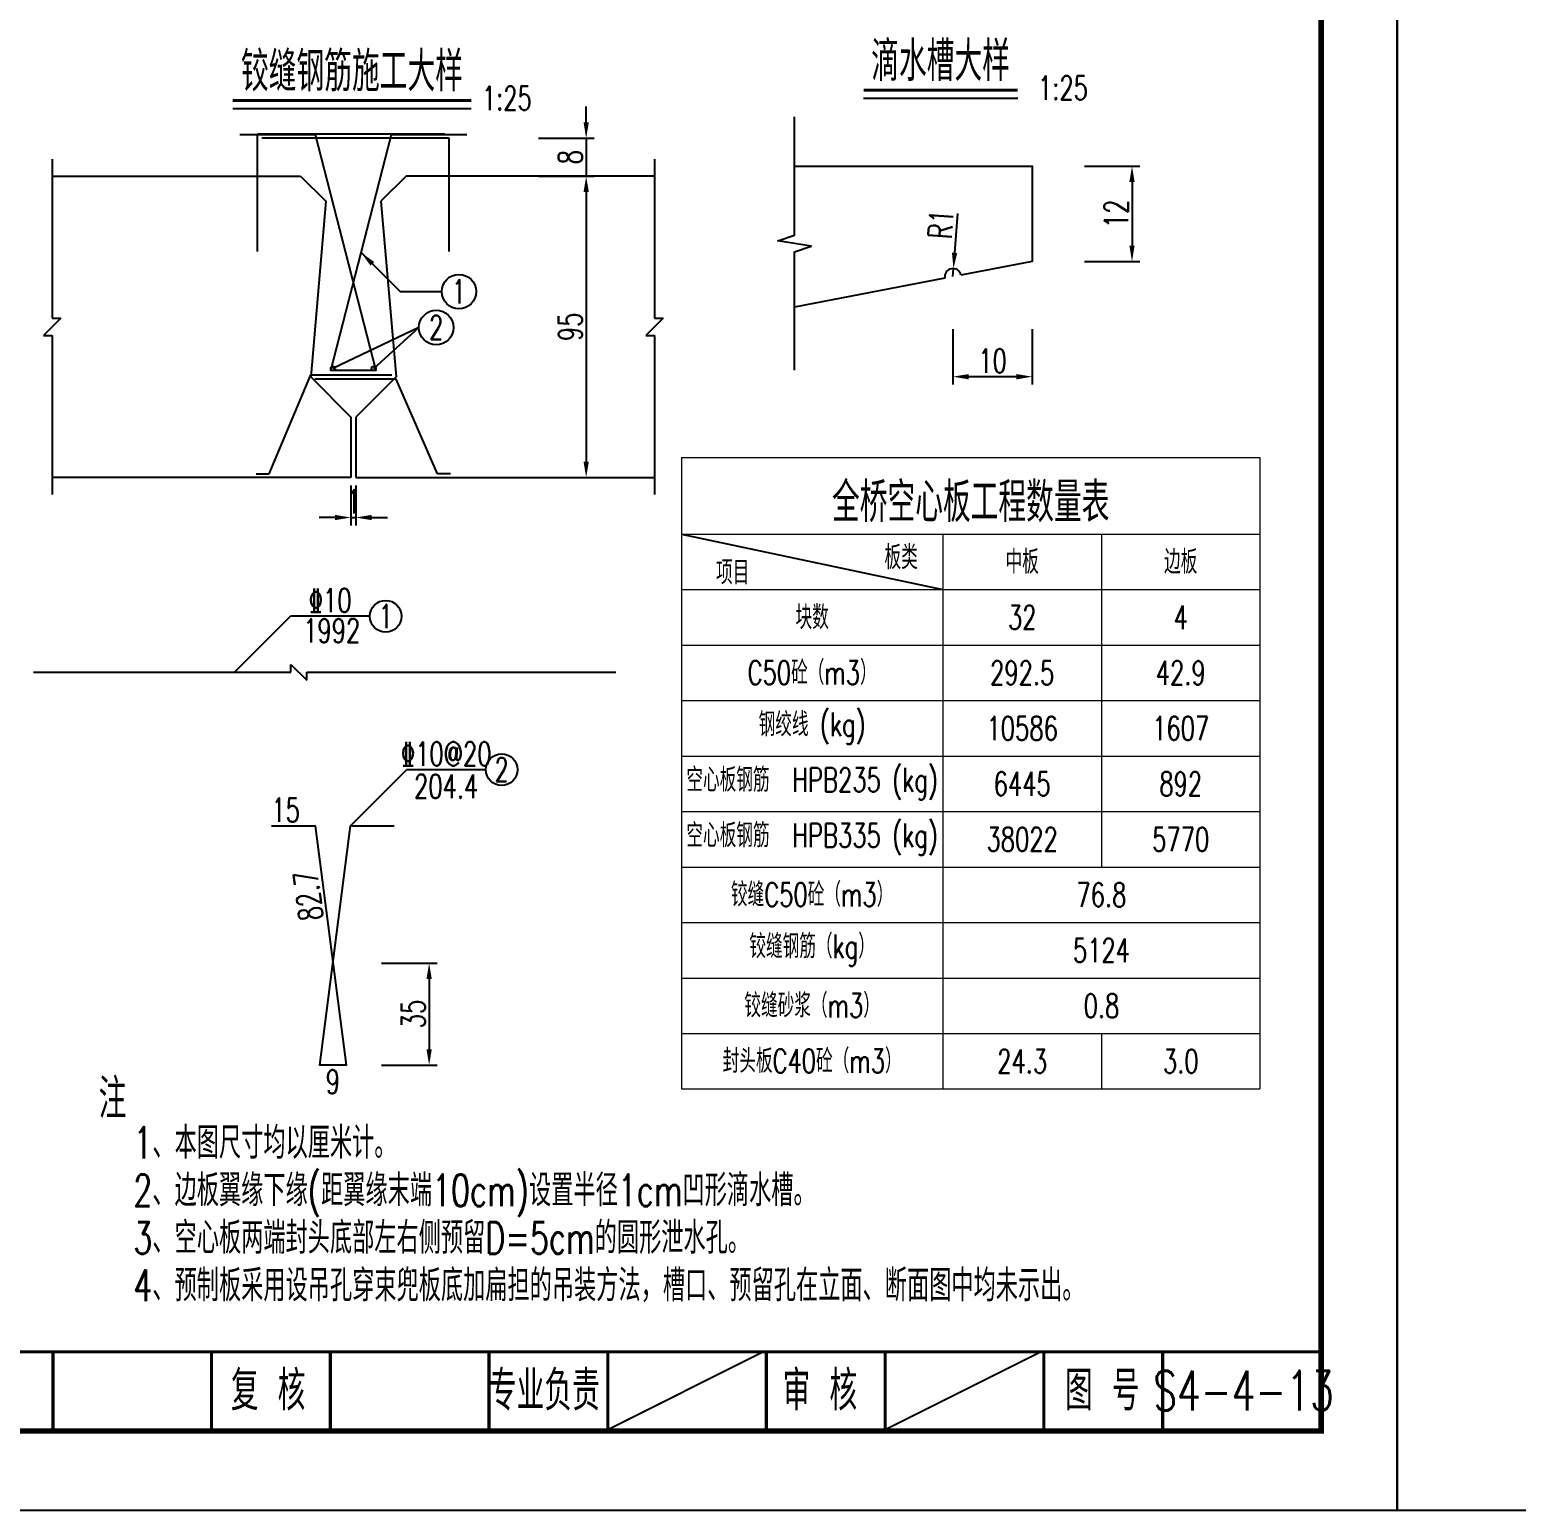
# Model space of a CAD drawing. Header units: millimetres. Extents: x -51 to 12129, y -1309 to -715.
# Drawn here: x 5236.8 to 5424.4, y -1308.7 to -1121.9 of the extents above; entities that cross this region are included whole.
import ezdxf
from ezdxf.enums import TextEntityAlignment as Align

# ---------------------------------------------------------------- set-up
doc = ezdxf.new("R2010")
doc.units = ezdxf.units.MM
doc.header["$LTSCALE"] = 0.25
for name, color, linetype in [('5', 5, 'Continuous'), ('图框', 7, 'Continuous'), ('尺寸标注', 2, 'Continuous'), ('文字', 7, 'Continuous'), ('标注', 4, 'Continuous'), ('次轮廓线', 7, 'Continuous'), ('表格', 7, 'Continuous'), ('轮廓线', 1, 'Continuous'), ('钢筋', 6, 'Continuous')]:
    doc.layers.add(name, color=color, linetype=linetype)
doc.styles.get("Standard").update_dxf_attribs({"font": 'simplex1.shx', "width": 0.7, "bigfont": 'hztxt.shx'})
doc.dimstyles.get("Standard").update_dxf_attribs({"dimscale": 0, "dimtxt": 3, "dimasz": 2, "dimexe": 1, "dimexo": 1, "dimgap": 0.5, "dimtad": 1, "dimdec": 1, "dimzin": 9, "dimdsep": 46, "dimtxsty": 'Standard', "dimcen": 0.5, "dimclrd": 256, "dimclre": 256, "dimclrt": 256, "dimadec": 1, "dimazin": 2, "dimtfac": 1, "dimtdec": 1, "dimtix": 1, "dimtmove": 2, "dimatfit": 3, "dimfxl": 0, "dimtolj": 1, "dimtzin": 0, "dimlwd": -1, "dimlwe": -1, "dimarcsym": 0})
doc.dimstyles.new('比例1：25', dxfattribs={"dimtxt": 3, "dimasz": 2, "dimexe": 1, "dimexo": 1, "dimgap": 1, "dimtad": 1, "dimdec": 1, "dimlfac": 2.5, "dimzin": 9, "dimdsep": 46, "dimtxsty": 'Standard', "dimcen": -0.09, "dimclrd": 4, "dimclre": 4, "dimclrt": 7, "dimaunit": 1, "dimadec": 0, "dimazin": 0, "dimtfac": 0.0005, "dimtdec": 1, "dimtix": 1, "dimtmove": 2, "dimatfit": 3, "dimfxl": 0, "dimtolj": 1, "dimtzin": 13, "dimarcsym": 0})
doc.dimstyles.new('比例：1：10', dxfattribs={"dimscale": 0, "dimtxt": 3, "dimasz": 2, "dimexe": 1, "dimexo": 1, "dimgap": 0.5, "dimtad": 1, "dimdec": 1, "dimzin": 9, "dimdsep": 46, "dimtxsty": 'Standard', "dimcen": 0.5, "dimclrd": 256, "dimclre": 256, "dimclrt": 256, "dimadec": 1, "dimazin": 2, "dimtfac": 1, "dimtdec": 1, "dimtix": 1, "dimtmove": 2, "dimatfit": 3, "dimfxl": 0, "dimtolj": 1, "dimtzin": 0, "dimlwd": -1, "dimlwe": -1, "dimarcsym": 0})
doc.dimstyles.new('比例：1：25', dxfattribs={"dimscale": 0, "dimtxt": 3, "dimasz": 2, "dimexe": 1, "dimexo": 1, "dimgap": 0.5, "dimtad": 1, "dimdec": 1, "dimlfac": 2.5, "dimzin": 9, "dimdsep": 46, "dimtxsty": 'Standard', "dimcen": 0.5, "dimclrd": 256, "dimclre": 256, "dimclrt": 256, "dimadec": 1, "dimazin": 2, "dimtfac": 1, "dimtdec": 1, "dimtix": 1, "dimtmove": 2, "dimatfit": 3, "dimfxl": 0, "dimtolj": 1, "dimtzin": 0, "dimlwd": -1, "dimlwe": -1, "dimarcsym": 0})

# ---------------------------------------------------------------- blocks, each defined once
blk = doc.blocks.new('*D1358')
at = {"layer": 'Defpoints', "color": 0}
for p in [(5363.29, -1139.08), (5363.29, -1151.08), (5375.89, -1151.08)]:
    blk.add_point(p, dxfattribs=at)
at = {"layer": '标注'}
for p, q in [((5369.89, -1139.08), (5376.89, -1139.08)), ((5375.89, -1141.08), (5375.89, -1149.08)), ((5369.89, -1151.08), (5376.89, -1151.08))]:
    blk.add_line(p, q, dxfattribs=at)
for points in [[(5375.55, -1141.08), (5376.22, -1141.08), (5375.89, -1139.08)], [(5375.55, -1149.08), (5376.22, -1149.08), (5375.89, -1151.08)]]:
    blk.add_solid(points, dxfattribs=at)
at = {"layer": '标注', "insert": (5373.89, -1145.08), "char_height": 3, "attachment_point": 5, "rotation": 90}
blk.add_mtext('\\A1;12', dxfattribs=at)
blk = doc.blocks.new('*D1359')
at = {"layer": 'Defpoints', "color": 0}
for p in [(5363.29, -1151.08), (5353.29, -1153), (5353.29, -1165.63)]:
    blk.add_point(p, dxfattribs=at)
at = {"layer": '标注'}
for p, q in [((5353.29, -1159.63), (5353.29, -1166.63)), ((5363.29, -1159.63), (5363.29, -1166.63)), ((5361.29, -1165.63), (5355.29, -1165.63))]:
    blk.add_line(p, q, dxfattribs=at)
for points in [[(5355.29, -1165.3), (5355.29, -1165.97), (5353.29, -1165.63)], [(5361.29, -1165.3), (5361.29, -1165.97), (5363.29, -1165.63)]]:
    blk.add_solid(points, dxfattribs=at)
at = {"layer": '标注', "insert": (5358.29, -1163.63), "char_height": 3, "attachment_point": 5}
blk.add_mtext('\\A1;10', dxfattribs=at)
blk = doc.blocks.new('*D1360')
at = {"layer": 'Defpoints', "color": 0}
for p in [(5353.29, -1153), (5353.36, -1151.99)]:
    blk.add_point(p, dxfattribs=at)
at = {"layer": '标注'}
for p, q in [((5353.86, -1145.04), (5353.5, -1149.99)), ((5353.29, -1153), (5353.36, -1151.99))]:
    blk.add_line(p, q, dxfattribs=at)
blk.add_solid([(5353.17, -1149.97), (5353.84, -1150.02), (5353.36, -1151.99)], dxfattribs=at)
at = {"layer": '标注', "insert": (5351.76, -1146.38), "char_height": 3, "attachment_point": 5, "rotation": 85.9084}
blk.add_mtext('\\A1;R1', dxfattribs=at)
blk = doc.blocks.new('*D1770')
at = {"layer": 'Defpoints', "color": 0}
for p in [(6802.01, -1239.17), (1359.98, -1242.17), (6754.34, -1242.17)]:
    blk.add_point(p, dxfattribs=at)
at = {"layer": '标注', "color": 4, "lineweight": -2}
for p, q in [((6754.34, -1237.17), (6754.34, -1235.17)), ((6760.34, -1239.17), (6753.34, -1239.17)), ((6754.34, -1239.17), (6754.34, -1242.17)), ((6748.34, -1242.17), (6755.34, -1242.17)), ((6754.34, -1244.17), (6754.34, -1246.17))]:
    blk.add_line(p, q, dxfattribs=at)
at = {"layer": '标注', "color": 4}
for points in [[(6754.01, -1237.17), (6754.67, -1237.17), (6754.34, -1239.17)], [(6754.01, -1244.17), (6754.67, -1244.17), (6754.34, -1242.17)]]:
    blk.add_solid(points, dxfattribs=at)
at = {"layer": '标注', "color": 7, "insert": (6751.84, -1240.67), "char_height": 3, "attachment_point": 5, "rotation": 90}
blk.add_mtext('\\A1;7.5', dxfattribs=at)
blk = doc.blocks.new('*D2144')
at = {"layer": 'Defpoints', "color": 0}
for p in [(5303.37, -1140.34), (5303.37, -1178.34), (5307.02, -1178.34)]:
    blk.add_point(p, dxfattribs=at)
at = {"layer": '标注'}
for p, q in [((5304.37, -1140.34), (5308.02, -1140.34)), ((5307.02, -1142.34), (5307.02, -1176.34)), ((5304.37, -1178.34), (5308.02, -1178.34))]:
    blk.add_line(p, q, dxfattribs=at)
for points in [[(5306.69, -1142.34), (5307.36, -1142.34), (5307.02, -1140.34)], [(5306.69, -1176.34), (5307.36, -1176.34), (5307.02, -1178.34)]]:
    blk.add_solid(points, dxfattribs=at)
at = {"layer": '标注', "insert": (5305.02, -1159.34), "char_height": 3, "attachment_point": 5, "rotation": 90}
blk.add_mtext('\\A1;95', dxfattribs=at)
blk = doc.blocks.new('*D2145')
at = {"layer": 'Defpoints', "color": 0}
for p in [(5289.73, -1135.54), (5289.73, -1140.34), (5307.02, -1140.34)]:
    blk.add_point(p, dxfattribs=at)
at = {"layer": '标注'}
for p, q in [((5307.02, -1133.54), (5307.02, -1131.54)), ((5301.02, -1135.54), (5308.02, -1135.54)), ((5307.02, -1135.54), (5307.02, -1140.34)), ((5301.02, -1140.34), (5308.02, -1140.34)), ((5307.02, -1142.34), (5307.02, -1144.34))]:
    blk.add_line(p, q, dxfattribs=at)
for points in [[(5306.69, -1133.54), (5307.36, -1133.54), (5307.02, -1135.54)], [(5306.69, -1142.34), (5307.36, -1142.34), (5307.02, -1140.34)]]:
    blk.add_solid(points, dxfattribs=at)
at = {"layer": '标注', "insert": (5305.02, -1137.94), "char_height": 3, "attachment_point": 5, "rotation": 90}
blk.add_mtext('\\A1;8', dxfattribs=at)
blk = doc.blocks.new('*D2146')
at = {"layer": 'Defpoints', "color": 0}
for p in [(5275.06, -1239.61), (5275.06, -1252.5), (5287.21, -1252.5)]:
    blk.add_point(p, dxfattribs=at)
at = {"layer": '标注'}
for p, q in [((5281.21, -1239.61), (5288.21, -1239.61)), ((5287.21, -1241.61), (5287.21, -1250.5)), ((5281.21, -1252.5), (5288.21, -1252.5))]:
    blk.add_line(p, q, dxfattribs=at)
for points in [[(5286.88, -1241.61), (5287.54, -1241.61), (5287.21, -1239.61)], [(5286.88, -1250.5), (5287.54, -1250.5), (5287.21, -1252.5)]]:
    blk.add_solid(points, dxfattribs=at)
at = {"layer": '标注', "insert": (5285.21, -1246.05), "char_height": 3, "attachment_point": 5, "rotation": 90}
blk.add_mtext('\\A1;35', dxfattribs=at)
blk = doc.blocks.new('*T2147')
at = {"layer": 'Defpoints', "color": 8, "lineweight": 0}
for p, q in [((0, 0), (33, 0)), ((0, 0), (0, -9.67)), ((33, 0), (53, 0)), ((53, 0), (73, 0)), ((73, 0), (73, -9.67))]:
    blk.add_line(p, q, dxfattribs=at)
at = {"layer": '表格', "color": 1, "lineweight": 0}
for p, q in [((0, -9.67), (33, -9.67)), ((0, -9.67), (0, -16.67)), ((33, -9.67), (53, -9.67)), ((53, -9.67), (73, -9.67)), ((73, -9.67), (73, -16.67)), ((0, -16.67), (0, -23.67)), ((73, -16.67), (73, -23.67)), ((0, -23.67), (0, -30.67)), ((73, -23.67), (73, -30.67)), ((0, -30.67), (0, -37.67)), ((73, -30.67), (73, -37.67)), ((0, -37.67), (0, -44.67)), ((73, -37.67), (73, -44.67)), ((0, -44.67), (0, -51.67)), ((73, -44.67), (73, -51.67)), ((0, -51.67), (0, -58.67)), ((73, -51.67), (73, -58.67)), ((0, -58.67), (0, -65.67)), ((73, -58.67), (73, -65.67)), ((0, -65.67), (0, -72.67)), ((73, -65.67), (73, -72.67)), ((0, -72.67), (0, -79.67)), ((73, -72.67), (73, -79.67)), ((0, -79.67), (33, -79.67)), ((33, -79.67), (53, -79.67)), ((53, -79.67), (73, -79.67))]:
    blk.add_line(p, q, dxfattribs=at)
at = {"layer": '表格', "color": 2, "lineweight": 0}
for p, q in [((33, -9.67), (33, -16.67)), ((53, -9.67), (53, -16.67)), ((33, -16.67), (33, -23.67)), ((53, -16.67), (53, -23.67)), ((0, -23.67), (33, -23.67)), ((33, -23.67), (53, -23.67)), ((33, -23.67), (33, -30.67)), ((53, -23.67), (73, -23.67)), ((53, -23.67), (53, -30.67)), ((0, -30.67), (33, -30.67)), ((33, -30.67), (53, -30.67)), ((33, -30.67), (33, -37.67)), ((53, -30.67), (73, -30.67)), ((53, -30.67), (53, -37.67)), ((0, -37.67), (33, -37.67)), ((33, -37.67), (53, -37.67)), ((33, -37.67), (33, -44.67)), ((53, -37.67), (73, -37.67)), ((53, -37.67), (53, -44.67)), ((0, -44.67), (33, -44.67)), ((33, -44.67), (53, -44.67)), ((33, -44.67), (33, -51.67)), ((53, -44.67), (73, -44.67)), ((53, -44.67), (53, -51.67)), ((0, -51.67), (33, -51.67)), ((33, -51.67), (53, -51.67)), ((33, -51.67), (33, -58.67)), ((53, -51.67), (73, -51.67)), ((0, -58.67), (33, -58.67)), ((33, -58.67), (53, -58.67)), ((33, -58.67), (33, -65.67)), ((53, -58.67), (73, -58.67)), ((0, -65.67), (33, -65.67)), ((33, -65.67), (53, -65.67)), ((33, -65.67), (33, -72.67)), ((53, -65.67), (73, -65.67)), ((0, -72.67), (33, -72.67)), ((33, -72.67), (53, -72.67)), ((33, -72.67), (33, -79.67)), ((53, -72.67), (73, -72.67)), ((53, -72.67), (53, -79.67))]:
    blk.add_line(p, q, dxfattribs=at)
at = {"layer": '表格', "lineweight": 0}
for p, q in [((0, -16.67), (33, -16.67)), ((33, -16.67), (53, -16.67)), ((53, -16.67), (73, -16.67))]:
    blk.add_line(p, q, dxfattribs=at)
at = {"layer": '表格', "color": 1, "insert": (36.5, -8.17), "char_height": 5, "width": 70, "attachment_point": 8}
blk.add_mtext('全桥空心板工程数量表', dxfattribs=at)
at = {"layer": '表格', "char_height": 3, "attachment_point": 5}
for s, insert, width in [('中板', (43, -13.17), 17), ('边板', (63, -13.17), 17), ('块数', (16.5, -20.17), 30)]:
    blk.add_mtext(s, dxfattribs=dict(at, insert=insert, width=width))
at = {"layer": '表格', "color": 0, "char_height": 3, "attachment_point": 5}
for s, insert, width in [('32', (43, -20.17), 17), ('4', (63, -20.17), 17), ('C50砼（m3）', (16.5, -27.17), 30), ('292.5', (43, -27.17), 17), ('42.9', (63, -27.17), 17), ('钢绞线 (kg)', (16.5, -34.17), 30), ('10586', (43, -34.17), 17), ('1607', (63, -34.17), 17), ('空心板钢筋  HPB235 (kg)', (16.5, -41.17), 30), ('6445', (43, -41.17), 17), ('892', (63, -41.17), 17), ('空心板钢筋  HPB335 (kg)', (16.5, -48.17), 30), ('38022', (43, -48.17), 17), ('5770', (63, -48.17), 17), ('铰缝C50砼（m3）', (16.5, -55.17), 30), ('76.8', (53, -55.17), 37), ('铰缝钢筋（kg）', (16.5, -62.17), 30), ('5124', (53, -62.17), 37), ('铰缝砂浆（m3）', (16.5, -69.17), 30), ('0.8', (53, -69.17), 37), ('封头板C40砼（m3）', (16.5, -76.17), 30), ('24.3', (43, -76.17), 17), ('3.0', (63, -76.17), 17)]:
    blk.add_mtext(s, dxfattribs=dict(at, insert=insert, width=width))
blk = doc.blocks.new('*D2148')
at = {"layer": 'Defpoints', "color": 0}
for p in [(5277.33, -1178.34), (5277.96, -1178.34), (5277.96, -1183.4)]:
    blk.add_point(p, dxfattribs=at)
at = {"layer": '标注'}
for p, q in [((5277.33, -1179.34), (5277.33, -1184.4)), ((5277.96, -1179.34), (5277.96, -1184.4)), ((5275.33, -1183.4), (5273.33, -1183.4)), ((5277.33, -1183.4), (5277.96, -1183.4)), ((5279.96, -1183.4), (5281.96, -1183.4))]:
    blk.add_line(p, q, dxfattribs=at)
for points in [[(5275.33, -1183.07), (5275.33, -1183.73), (5277.33, -1183.4)], [(5279.96, -1183.07), (5279.96, -1183.73), (5277.96, -1183.4)]]:
    blk.add_solid(points, dxfattribs=at)
at = {"layer": '标注', "insert": (5277.65, -1181.4), "char_height": 3, "attachment_point": 5}
blk.add_mtext('\\A1;1', dxfattribs=at)
blk = doc.blocks.new('123')
at = {"layer": '图框', "color": 2}
blk.add_lwpolyline([(369.33, -1011.65), (369.33, -714.65), (-50.67, -714.65), (-50.67, -1011.65)], close=True, dxfattribs=at)

msp = doc.modelspace()

# ---------------------------------------------------------------- linework, layer by layer
for p, q in [((5309.33091, -1298.65472), (5329.33091, -1288.65472)), ((5344.33091, -1298.65472), (5364.33091, -1288.65472))]:
    msp.add_line(p, q)
for points, const_width in [([(5399.75412, -1021.65472), (5019.75412, -1021.65472), (5019.75412, -1298.65472), (5399.75412, -1298.65472), (5399.75412, -1021.65472)], 0.7), ([(5019.75412, -1288.65472), (5399.75412, -1288.65472)], 0.4), ([(5294.75412, -1298.65472), (5294.75412, -1288.65472)], 0.4), ([(5309.75412, -1298.65472), (5309.75412, -1288.65472)], 0.4), ([(5329.75412, -1298.65472), (5329.75412, -1288.65472)], 0.4), ([(5344.75412, -1298.65472), (5344.75412, -1288.65472)], 0.4), ([(5364.75412, -1298.65472), (5364.75412, -1288.65472)], 0.4), ([(5379.75412, -1298.65472), (5379.75412, -1288.65472)], 0.4)]:
    msp.add_lwpolyline(points, dxfattribs=dict(const_width=const_width))
at = {"ltscale": 2}
msp.add_lwpolyline([(5333.28899, -1164.82434), (5333.28899, -1149.87435), (5335.38899, -1149.17435), (5331.18899, -1148.47435), (5333.28899, -1147.77435), (5333.28899, -1132.82434)], dxfattribs=at)
at = {"layer": '5'}
msp.add_line((5285.92662, -1159.42629), (5285.92662, -1159.42629), dxfattribs=at)
at = {"layer": '图框', "const_width": 0.4}
for points in [[(5239.75412, -1298.65472), (5239.75412, -1288.65472)], [(5259.75412, -1298.65472), (5259.75412, -1288.65472)], [(5274.75412, -1298.65472), (5274.75412, -1288.65472)], [(5294.75412, -1298.65472), (5294.75412, -1288.65472)]]:
    msp.add_lwpolyline(points, dxfattribs=at)
at = {"layer": '尺寸标注'}
msp.add_line((5319.03264, -1185.49692), (5352.03264, -1192.49692), dxfattribs=at)
at = {"layer": '文字'}
for p, q in [((5342.01267, -1130.48703), (5361.46149, -1130.48703)), ((5262.43145, -1131.79202), (5292.51806, -1131.79202))]:
    msp.add_line(p, q, dxfattribs=at)
at = {"layer": '文字', "const_width": 0.4}
for points in [[(5262.43145, -1130.79202), (5292.51806, -1130.79202)], [(5342.01267, -1129.48703), (5361.46149, -1129.48703)]]:
    msp.add_lwpolyline(points, dxfattribs=at)
at = {"layer": '标注'}
for p, q in [((5262.65392, -1202.92567), (5269.72499, -1195.8546)), ((5279.72499, -1195.8546), (5269.72499, -1195.8546)), ((5269.78061, -1202.92567), (5269.78061, -1201.92567)), ((5269.78061, -1201.92567), (5271.78061, -1203.92567)), ((5269.78061, -1202.92567), (5269.78061, -1202.92567)), ((5271.78061, -1203.92567), (5271.78061, -1202.92567)), ((5271.78061, -1202.92567), (5271.78061, -1202.92567)), ((5277.2896, -1222.2901), (5284.36067, -1215.21902)), ((5294.36067, -1215.21904), (5284.36067, -1215.21902))]:
    msp.add_line(p, q, dxfattribs=at)
msp.add_lwpolyline([(5280.22662, -1164.58344), (5285.92662, -1159.42629), (5275.06947, -1164.58342)], dxfattribs=at)
for centre, radius in [((5290.96971, -1154.89436), 2.17143), ((5288.09804, -1159.42629), 2.17143), ((5281.72499, -1195.8546), 2), ((5296.36067, -1215.21904), 2)]:
    msp.add_circle(centre, radius, dxfattribs=at)
at = {"layer": '次轮廓线'}
for p, q in [((5239.64804, -1138.16438), (5239.64798, -1158.25009)), ((5315.64804, -1138.16438), (5315.64798, -1158.25009)), ((5240.73369, -1158.25009), (5238.56223, -1160.42152)), ((5239.64798, -1158.25009), (5240.73369, -1158.25009)), ((5316.73369, -1158.25009), (5314.56223, -1160.42152)), ((5315.64798, -1158.25009), (5316.73369, -1158.25009)), ((5238.56223, -1160.42152), (5239.64794, -1160.42152)), ((5239.64794, -1160.42152), (5239.64804, -1180.50723)), ((5314.56223, -1160.42152), (5315.64794, -1160.42152)), ((5315.64794, -1160.42152), (5315.64804, -1180.50724))]:
    msp.add_line(p, q, dxfattribs=at)
at = {"layer": '轮廓线'}
for p, q in [((5239.64804, -1140.33581), (5270.99804, -1140.33581)), ((5270.99804, -1140.33581), (5274.1647, -1143.50248)), ((5284.29804, -1140.33581), (5281.13139, -1143.50248)), ((5315.64804, -1140.33581), (5284.29804, -1140.33581)), ((5274.1647, -1143.50248), (5272.2647, -1165.66914)), ((5281.13139, -1143.50248), (5283.03139, -1165.66914)), ((5272.2647, -1165.66914), (5277.33136, -1170.7358)), ((5283.03139, -1165.66914), (5277.96473, -1170.7358)), ((5277.33136, -1170.7358), (5277.33136, -1178.3358)), ((5277.96473, -1170.7358), (5277.96473, -1178.33581)), ((5277.33136, -1178.3358), (5239.64804, -1178.33581)), ((5277.96473, -1178.33581), (5315.64804, -1178.33581))]:
    msp.add_line(p, q, dxfattribs=at)
for points in [[(5333.28899, -1139.08183), (5363.28899, -1139.08182), (5363.28899, -1151.08181), (5354.28899, -1152.80982)], [(5352.28896, -1153.19382), (5333.28899, -1156.84182)]]:
    msp.add_lwpolyline(points, dxfattribs=at)
msp.add_arc((5353.28899, -1153.00182), 1.01827, 10.8685988, 190.8684525, dxfattribs=at)
at = {"layer": '钢筋'}
for p, q in [((5265.56947, -1140.33581), (5265.56947, -1134.99769)), ((5265.56947, -1134.99769), (5289.18376, -1134.9977)), ((5289.72662, -1135.54056), (5266.11233, -1135.54056)), ((5289.72662, -1140.33581), (5289.72662, -1135.54056)), ((5265.56947, -1149.83581), (5265.56947, -1140.33581)), ((5289.72662, -1149.83581), (5289.72662, -1140.33581)), ((5267.01707, -1177.90153), (5272.2647, -1165.39771)), ((5272.2647, -1165.39771), (5282.48853, -1165.39771)), ((5283.03139, -1165.94057), (5272.80756, -1165.94057)), ((5288.27902, -1177.90152), (5283.03139, -1165.94057)), ((5265.3885, -1177.90151), (5267.01707, -1177.90153)), ((5289.90759, -1177.90152), (5288.27902, -1177.90152))]:
    msp.add_line(p, q, dxfattribs=at)
for points in [[(5263.34377, -1135.08819), (5272.84377, -1135.08819), (5280.49804, -1164.85486), (5274.79804, -1164.85484), (5282.45232, -1135.08819), (5291.95232, -1135.08819)], [(5237.28061, -1202.92567), (5269.78061, -1202.92567)], [(5271.78061, -1202.92567), (5310.78061, -1202.92567)], [(5267.31066, -1222.29009), (5272.83696, -1222.2901), (5276.72118, -1252.50062), (5273.40538, -1252.50062), (5277.2896, -1222.2901), (5282.81591, -1222.29009)]]:
    msp.add_lwpolyline(points, dxfattribs=at)
for centre in [(5275.06947, -1164.58342), (5280.22662, -1164.58344)]:
    msp.add_circle(centre, 0.27143, dxfattribs=at)

# ---------------------------------------------------------------- block references
msp.add_blockref('*T2147', (5319.03264, -1175.83026))
at = {"layer": '标注'}
for p in [(5040, -297), (5460, -297)]:
    msp.add_blockref('123', p, dxfattribs=at)

# ---------------------------------------------------------------- texts
at = {"width": 0.7}
msp.add_text('注', height=5, dxfattribs=at).set_placement((5245.51057, -1259.21901))
at = {"color": 7, "width": 0.7}
for s, p in [('1、本图尺寸均以厘米计。', (5249.89544, -1264.28896)), ('2、边板翼缘下缘(距翼缘末端10cm)设置半径1cm凹形滴水槽。', (5249.89544, -1270.28896)), ('3、空心板两端封头底部左右侧预留D=5cm的圆形泄水孔。', (5249.89544, -1276.28896)), ('4、预制板采用设吊孔穿束兜板底加扁担的吊装方法，槽口、预留孔在立面、断面图中均未示出。', (5249.89544, -1282.28896))]:
    msp.add_text(s, height=4, dxfattribs=at).set_placement(p)
at = {"width": 0.7}
for s, p in [('专业负责', (5301.74435, -1293.56013)), ('审 核', (5336.51815, -1293.56013)), ('图 号', (5372.13732, -1293.56013)), ('S4-4-13', (5389.95697, -1293.56014))]:
    msp.add_text(s, height=5, dxfattribs=at).set_placement(p, align=Align.MIDDLE_CENTER)
at = {"layer": '5', "color": 0, "width": 0.7}
for s, p in [('1', (5290.96971, -1154.89436)), ('2', (5288.09804, -1159.42629)), ('1', (5281.72499, -1195.8546)), ('2', (5296.36067, -1215.21904))]:
    msp.add_text(s, height=3, dxfattribs=at).set_placement(p, align=Align.MIDDLE)
for s, p in [('%%13210', (5274.72499, -1195.3546)), ('1992', (5274.92133, -1199.16431)), ('%%13210@20', (5289.36067, -1214.71903)), ('204.4', (5289.36067, -1218.81914)), ('9', (5275.06328, -1256.07256))]:
    msp.add_text(s, height=3, dxfattribs=at).set_placement(p, align=Align.CENTER)
msp.add_text('15', height=3, dxfattribs=at).set_placement((5267.31066, -1221.7901))
msp.add_text('82.7', height=3, rotation=97.3259859, dxfattribs=at).set_placement((5273.45012, -1230.948), align=Align.CENTER)
at = {"layer": '图框', "width": 0.7}
msp.add_text('复 核', height=5, dxfattribs=at).set_placement((5266.8936, -1293.56013), align=Align.MIDDLE_CENTER)
at = {"layer": '文字', "width": 0.7}
for s, height, p in [('滴水槽大样', 5, (5351.73724, -1125.81688)), ('铰缝钢筋施工大样', 5, (5277.47492, -1127.12188)), ('1:25', 3, (5297.00903, -1130.49293)), ('1:25', 3, (5367.17577, -1129.18794))]:
    msp.add_text(s, height=height, dxfattribs=at).set_placement(p, align=Align.MIDDLE_CENTER)
for s, p in [('板类', (5344.66159, -1189.92162)), ('项目', (5323.40222, -1191.83861))]:
    msp.add_text(s, height=3, dxfattribs=at).set_placement(p)

# ---------------------------------------------------------------- dimensions: what is measured, and where the dimension line sits
at = {"layer": '标注'}
for base, p1, p2, text, picture, middle in [((5307.02385, -1140.33581), (5289.72662, -1135.54056), (5289.72662, -1140.33581), '8', '*D2145', (5305.02385, -1137.93818)), ((5287.20855, -1252.50062), (5275.06328, -1239.60588), (5275.06328, -1252.50062), '35', '*D2146', (5285.20855, -1246.05325))]:
    dim = msp.add_linear_dim(base=base, p1=p1, p2=p2, angle=90, text=text, dimstyle='比例：1：25', override={"dimscale": 1}, dxfattribs=at)
    dim.commit()
    dim.dimension.update_dxf_attribs({"geometry": picture, "text_midpoint": middle})
for base, p1, p2, dimstyle, picture, middle in [((5375.88521, -1151.08181), (5363.28899, -1139.08182), (5363.28899, -1151.08181), '比例：1：10', '*D1358', (5373.88521, -1145.08182)), ((5307.02385, -1178.33581), (5303.37168, -1140.33581), (5303.37168, -1178.33581), '比例：1：25', '*D2144', (5305.02385, -1159.33581))]:
    dim = msp.add_linear_dim(base=base, p1=p1, p2=p2, angle=90, dimstyle=dimstyle, override={"dimscale": 1}, dxfattribs=at)
    dim.commit()
    dim.dimension.update_dxf_attribs({"geometry": picture, "text_midpoint": middle})
dim = msp.add_radius_dim(center=(5353.28899, -1153.00182), mpoint=(5353.36165, -1151.98615), dimstyle='比例：1：10', override={"dimscale": 1}, dxfattribs=at)
dim.commit()
dim.dimension.update_dxf_attribs({"geometry": '*D1360', "text_midpoint": (5351.75775, -1146.37741)})
dim = msp.add_linear_dim(base=(5353.28899, -1165.63367), p1=(5363.28899, -1151.08181), p2=(5353.28899, -1153.00182), dimstyle='比例：1：10', override={"dimscale": 1}, dxfattribs=at)
dim.commit()
dim.dimension.update_dxf_attribs({"geometry": '*D1359', "text_midpoint": (5358.28899, -1163.63367)})
dim = msp.add_linear_dim(base=(5277.96473, -1183.39894), p1=(5277.33136, -1178.3358), p2=(5277.96473, -1178.33581), text='1', dimstyle='比例：1：25', override={"dimscale": 1}, dxfattribs=at)
dim.commit()
dim.dimension.update_dxf_attribs({"geometry": '*D2148', "text_midpoint": (5277.64804, -1181.39894)})
dim = msp.add_linear_dim(base=(6754.34071, -1242.16763), p1=(6802.01318, -1239.16763), p2=(1359.9844, -1242.16763), angle=90, dimstyle='比例1：25', dxfattribs=at)
dim.commit()
dim.dimension.update_dxf_attribs({"geometry": '*D1770', "text_midpoint": (6751.84071, -1240.66763)})

# ---------------------------------------------------------------- leaders
msp.add_leader([(5278.6252, -1149.97153), (5283.54802, -1154.89436), (5288.79829, -1154.89436)], dimstyle='Standard', override={"dimscale": 1, "dimtad": 0}, dxfattribs=at)

doc.saveas('drawing.dxf')
